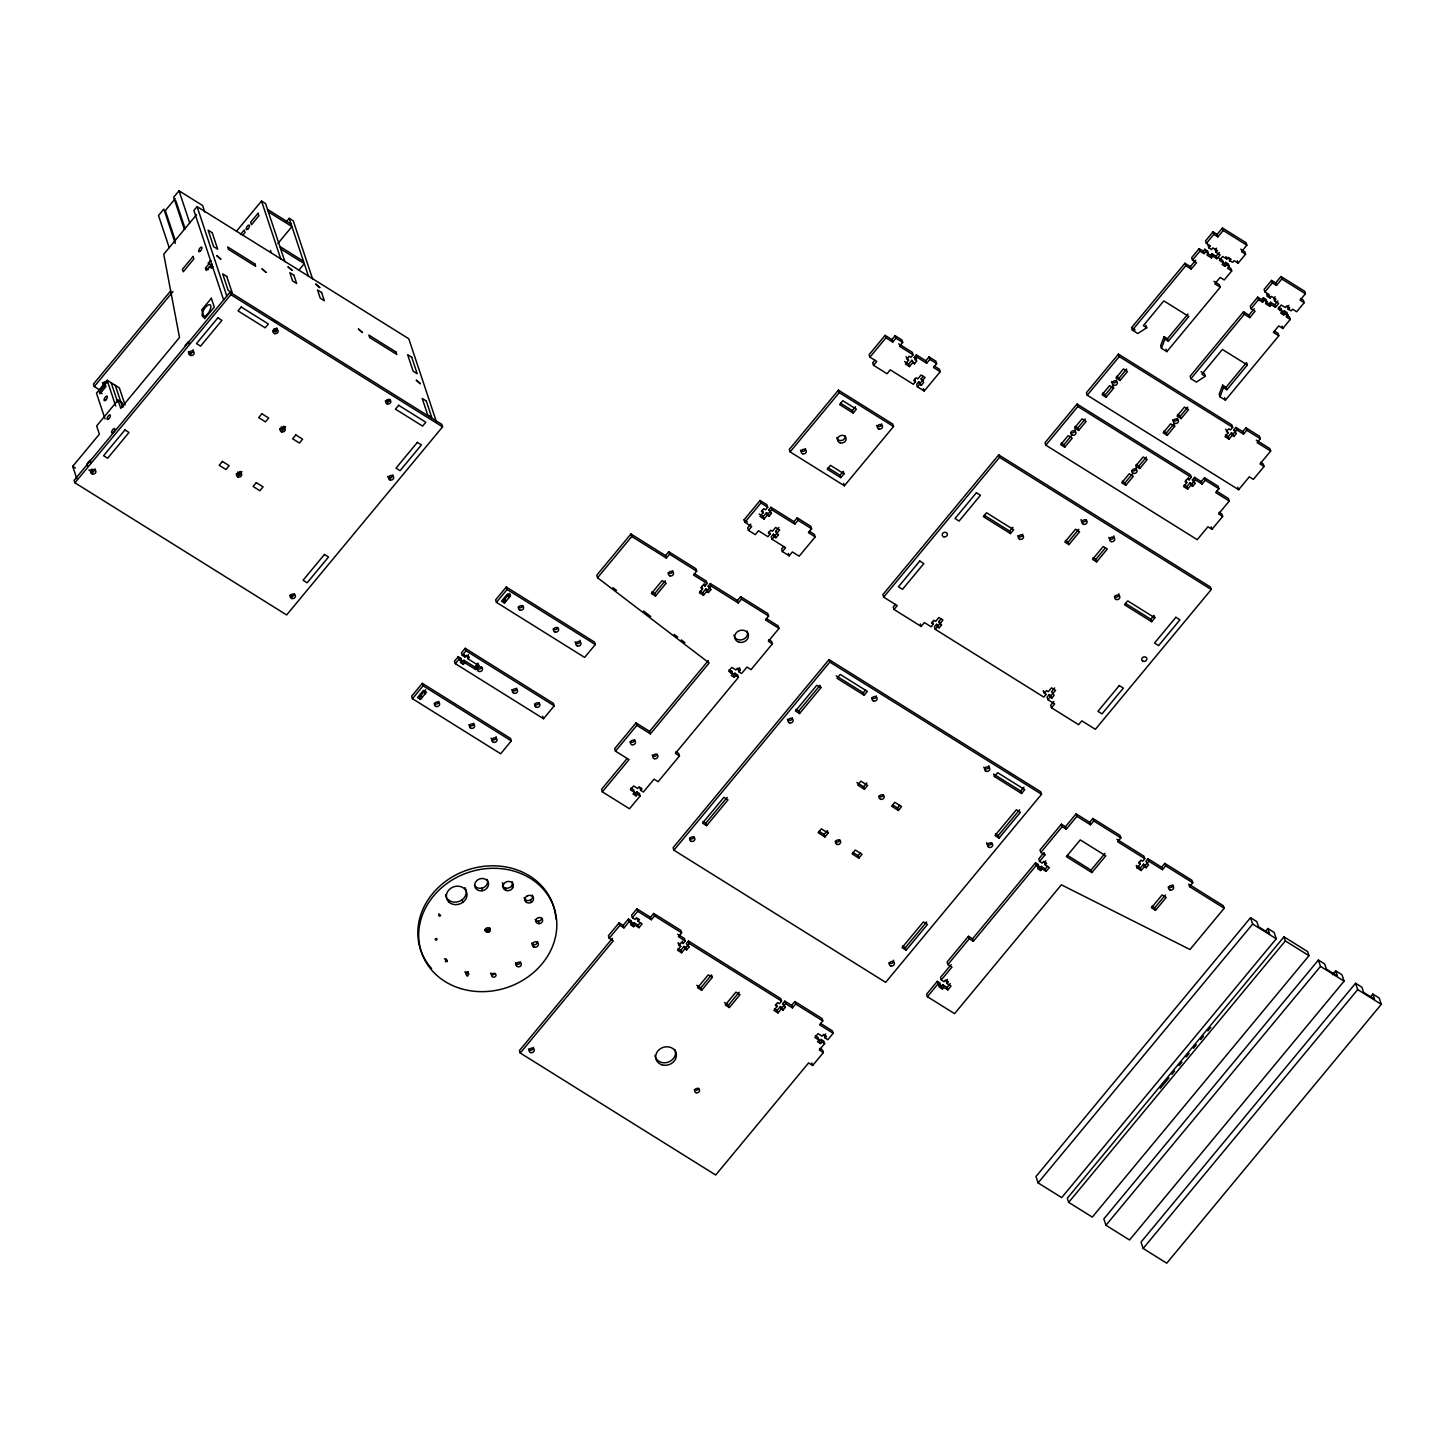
<?xml version="1.0" encoding="UTF-8"?>
<svg xmlns="http://www.w3.org/2000/svg" width="1454" height="1454" viewBox="0 0 1454 1454"><rect width="100%" height="100%" fill="white"/><g stroke="black" fill="none" stroke-linecap="round" stroke-linejoin="round"><path stroke-width="1.5" d="M490.307 929.506C489.98 935.576 481.165 929.688 487.435 927.707C490.998 929.451 490.271 927.561 489.289 928.215C488.253 931.669 482.673 927.179 485.654 931.505M468.988 974.18C461.918 966.401 468.915 983.813 468.17 971.69M1203.203 251.178L1204.803 249.234L1205.62 251.706L1204.021 253.65L1203.203 251.178L1199.132 248.634L1191.662 257.649L1192.48 260.121L1196.551 262.665L1191.208 269.099L1190.39 266.627L1184.955 263.247L1131.557 327.659L1132.375 330.149L1137.81 333.529L1146.715 327.75L1143.335 325.641L1163.836 300.887L1188.809 316.481L1168.307 341.217L1167.471 338.746L1164.091 336.637L1160.601 345.798L1161.437 348.269L1166.853 351.65L1220.251 287.238L1219.433 284.766L1213.999 281.367M1161.437 348.269L1164.908 339.109L1164.091 336.637M1226.049 387.273L1246.551 362.537L1247.368 365.009L1226.867 389.763L1226.049 387.273L1222.65 385.165L1219.179 394.325L1219.997 396.797L1225.431 400.195L1278.829 335.765L1277.993 333.293L1274.376 331.039M1219.997 396.797L1223.486 387.636L1222.65 385.165M204.778 211.975L202.633 205.541L179.024 190.801L173.68 197.235L184.385 229.423M165.229 210.703L175.243 198.635M436.436 421.842L408.792 338.764L197.072 206.595L193.873 210.466L223.625 299.942M196.508 214.738L163.739 254.268L179.496 337.528L120.755 408.392L118.01 400.141L96.655 425.913L99.399 434.164L72.7 466.37L76.808 478.729M170.718 290.855L93.456 384.074L94.274 386.546L100.017 390.145M94.274 386.546L172.971 291.6M125.062 405.048L119.355 387.891L107.142 380.257L96.473 393.143L105.033 418.879M99.363 391.962L105.342 384.747L105.942 386.564L99.962 393.78L99.363 391.962L102.071 393.652M208.322 263.119L212.738 266.736L208.322 263.119L210.666 260.284L211.03 261.356M212.211 268.354L209.503 266.664L206.286 270.517L205.468 268.045L208.667 264.192M236.439 231.295L261.52 201.052L265.591 203.596L284.929 261.72M240.473 234.53L244.217 230.005L245.035 232.495L242.545 235.493M286.42 221.699L289.201 218.336L293.272 220.863L312.61 279.004M185.149 345.507L188.348 341.635L189.165 344.107M230.041 292.199L74.118 480.311L74.936 482.801L286.656 614.951L442.579 426.84L441.762 424.368L230.041 292.199L230.859 294.689L442.579 426.84M74.936 482.801L230.859 294.689M277.841 243.6L291.945 226.57L268.336 211.83M90.402 470.732L91.784 469.06M91.002 472.55L92.384 470.878L92.929 472.514L88.858 469.969M189.256 354.013L190.638 352.341L191.183 353.976L188.475 352.286M298.942 270.117L304.286 263.683L280.677 248.943M276.787 327.913L274.661 330.476L275.206 332.13L277.332 329.549M241.909 471.678L238.71 475.531L238.165 473.895L240.31 471.314M285.511 426.531L282.294 430.402L281.749 428.748L283.893 426.186M389.981 399.868L387.854 402.449L387.309 400.795M422.296 683.344L411.627 696.23L412.445 698.702L500.667 753.772L511.335 740.886L510.518 738.414L422.296 683.344L423.132 685.815L511.335 740.886M412.445 698.702L423.132 685.815M506.283 586.998L495.596 599.884L496.432 602.356L584.635 657.426L595.322 644.54L594.504 642.068L506.283 586.998L507.101 589.47L595.322 644.54M496.432 602.356L507.101 589.47M425.658 689.741L419.679 696.957L420.497 699.429L426.476 692.213L423.496 690.341L417.516 697.557L420.497 699.429M463.372 664.387L460.391 662.533L461.772 660.843L460.954 658.371L458.246 656.681L454.502 661.188L455.32 663.66L543.542 718.73L554.228 705.844L553.392 703.372L465.189 648.302L461.445 652.81L462.263 655.3L464.989 656.99L466.37 655.318L469.351 657.172L467.97 658.844L478.82 665.623L475.622 669.494L464.771 662.715L463.935 660.243L462.554 661.915L463.372 664.387L464.771 662.715M504.483 603.083L510.463 595.867L509.627 593.396L503.647 600.611L504.483 603.083L501.485 601.211L507.464 593.995L510.463 595.867M455.32 663.66L459.064 659.153L458.246 656.681M462.263 655.3L466.007 650.774L465.189 648.302M460.954 658.371L459.573 660.043L462.554 661.915M468.533 654.7L467.152 656.372L467.97 658.844M475.622 669.494L474.804 667.022L478.002 663.151L478.82 665.623M665.532 555.61L668.749 551.738L669.567 554.21L666.368 558.082L665.532 555.61L630.927 534L596.722 575.275L597.558 577.747L709.152 662.988L650.411 733.852L636.834 725.382L636.016 722.911L614.66 748.683L615.478 751.155L629.055 759.624L602.356 791.83L629.491 808.787L640.178 795.901L639.36 793.43L636.634 791.721L635.253 793.411L636.07 795.883L637.47 794.211L636.634 791.721M597.558 577.747L631.763 536.49L630.927 534M655.481 596.067L651.41 593.523L662.079 580.637L666.15 583.181L655.481 596.067L654.663 593.596L665.332 580.709M838.413 390.145L789.304 449.413L790.122 451.885L844.41 485.781L893.538 426.513L892.701 424.041L838.413 390.145L839.249 392.616L893.538 426.513M891.902 339.6L895.119 335.729L895.937 338.2L892.738 342.072L891.902 339.6L885.122 335.365L869.092 354.685L869.928 357.157L876.707 361.392L873.509 365.263L887.085 373.733L890.284 369.861L913.348 384.274L915.493 381.693L914.675 379.221M790.122 451.885L839.249 392.616M869.928 357.157L885.94 337.837L885.122 335.365M668.749 551.738L695.884 568.696L696.702 571.168L693.503 575.021L707.08 583.508L704.936 586.071L703.173 584.981L700.828 587.816L702.591 588.906L699.392 592.778L703.463 595.322L706.662 591.451L705.844 588.979L702.645 592.85L703.463 595.322M874.817 360.21L872.691 362.791L873.509 365.263M769.275 531.655L770.093 534.127L767.966 536.708L758.461 530.783L755.262 534.636L748.465 530.401L751.682 526.548L744.884 522.313L744.066 519.823L760.078 500.503L766.876 504.738L767.694 507.21L765.549 509.791L763.786 508.682L761.442 511.517L763.205 512.626L760.006 516.497L764.077 519.023L767.276 515.17L766.458 512.699L763.259 516.552L764.077 519.023M744.884 522.313L760.915 502.975L760.078 500.503M750.846 524.058L747.647 527.929L748.465 530.401M895.119 335.729L901.898 339.963L902.716 342.435L899.517 346.306L913.094 354.776L910.949 357.357L909.186 356.248L906.842 359.083L908.605 360.192L905.406 364.045L909.477 366.59L912.676 362.737L911.858 360.265L908.641 364.118L909.477 366.59M767.276 515.17L769.039 516.261L771.402 513.426L768.803 509.863L770.947 507.282L794.011 521.677L794.829 524.149L798.046 520.296L797.21 517.824L794.011 521.677M853.189 413.063L839.63 404.594L842.829 400.722L856.406 409.192L853.189 413.063L852.371 410.591L855.57 406.72M706.662 591.451L708.425 592.56L710.788 589.724L708.189 586.144L710.334 583.563L737.469 600.52L738.287 602.992L741.504 599.121L740.668 596.649L737.469 600.52M769.039 516.261L768.221 513.789L771.765 509.754L770.947 507.282M708.425 592.56L707.607 590.088L709.952 587.252L708.189 586.144M709.007 588.616L711.151 586.035L710.334 583.563M912.676 362.737L914.439 363.827L916.783 360.992L914.202 357.43L916.329 354.849L925.834 360.774L926.652 363.246L929.869 359.374L929.033 356.902L925.834 360.774M915.02 359.901L917.165 357.32L916.329 354.849M778.89 527.493L775.691 531.364L778.29 534.945L775.927 537.78L773.346 534.2L771.202 536.78L772.038 539.252L785.596 547.722L782.397 551.593L789.195 555.828L792.394 551.957L799.173 556.191L815.203 536.871L814.367 534.4L809.278 531.219M772.038 539.252L774.164 536.671L773.346 534.2M775.109 535.29L779.726 529.965L775.654 527.438L772.438 531.292L770.675 530.201L768.33 533.036L770.093 534.127M840.83 477.675L839.994 475.204L843.211 471.332L844.029 473.804L840.83 477.675L827.253 469.206L830.452 465.335L844.029 473.804M923.217 376.35L921.091 378.931L923.672 382.493L921.327 385.328L918.746 381.766L916.602 384.329L917.419 386.819L924.217 391.053L940.229 371.715L939.411 369.243L934.322 366.063M783.706 546.54L781.58 549.103L782.397 551.593M917.419 386.819L919.564 384.238L918.746 381.766M920.509 382.856L925.107 377.531L921.036 374.987L917.837 378.858L916.075 377.749L913.73 380.584L915.493 381.693M929.033 356.902L935.831 361.137L936.649 363.627L933.45 367.48L940.229 371.715M615.478 751.155L636.834 725.382M447.16 961.476L446.269 959.567L445.324 961.603L447.16 961.476L446.323 959.004L444.306 958.895M797.21 517.824L810.787 526.293L811.605 528.765L808.406 532.637L815.203 536.871M626.819 758.843L601.538 789.358L602.356 791.83M650.411 733.852L649.593 731.38L708.334 660.516M467.988 972.072L466.043 972.926L464.826 971.908M740.668 596.649L767.821 613.588L768.639 616.06L765.44 619.931L779.017 628.401L768.33 641.287L772.401 643.831L751.046 669.603L746.974 667.059L741.631 673.493L738.923 671.803L738.087 669.331L739.486 667.659L740.304 670.13L738.923 671.803M730.526 673.002L731.907 671.33L729.199 669.64M630.945 788.177L633.653 789.867L634.471 792.339L633.09 794.011L636.07 795.883M731.907 671.33L732.725 673.802L731.344 675.474L734.325 677.346L735.706 675.674L734.888 673.202L733.507 674.874L734.325 677.346M675.946 751.754L678.673 753.445L679.491 755.916L658.135 781.689L654.064 779.144L643.377 792.03L640.669 790.34L642.05 788.668L639.069 786.796L637.688 788.468L633.617 785.942L630.4 789.795L634.471 792.339M734.888 673.202L737.614 674.892L738.432 677.364L675.419 753.372L679.491 755.916M829.016 659.607L673.093 847.718L673.911 850.208L885.65 982.359L1041.555 794.247L1040.737 791.776L829.016 659.607L829.834 662.079L1041.555 794.247M1053.859 701.41L1050.642 705.281L1051.478 707.753L1078.614 724.692L1081.812 720.839L1095.389 729.308L1211.273 589.506L1210.437 587.034L998.716 454.866L882.851 594.668L883.668 597.14L897.245 605.609L894.028 609.48L921.182 626.42L924.38 622.566L931.178 626.801L933.304 624.22L932.487 621.749M673.911 850.208L829.834 662.079M883.668 597.14L999.534 457.338L998.716 454.866M623.13 925.435L628.473 919.001L629.291 921.472L623.966 927.906L623.13 925.435L619.059 922.89L608.39 935.776L609.208 938.248L613.279 940.793L520.259 1053.023L715.695 1175.014L808.606 1062.91L812.677 1065.455L823.364 1052.569L822.546 1050.097L819.82 1048.407M609.208 938.248L619.895 925.362L619.059 922.89M706.626 825.654L702.555 823.109L723.91 797.337L727.981 799.882L706.626 825.654L705.808 823.182L727.164 797.41M799.536 713.55L798.719 711.079L820.074 685.307L820.892 687.778L799.536 713.55L795.465 711.006L816.821 685.252L820.892 687.778M612.461 938.321L519.442 1050.551L520.259 1053.023M650.483 917.292L653.682 913.421L654.518 915.893L651.301 919.764L650.483 917.292L636.907 908.823L631.581 915.257L632.399 917.728L635.107 919.419L636.507 917.747L639.487 919.619L638.088 921.291L642.159 923.835L638.96 927.688L634.889 925.162L634.071 922.69L632.781 924.235L633.617 926.707L634.889 925.162M632.399 917.728L637.743 911.294L636.907 908.823M628.473 919.001L631.2 920.691L629.8 922.363L632.781 924.235M895.355 604.428L893.21 607.009L894.028 609.48M631.2 920.691L632.017 923.163L630.618 924.835L633.617 926.707M638.96 927.688L638.142 925.217L640.269 922.654M1217.089 234.421L1222.432 227.987L1223.25 230.459L1217.907 236.893L1217.089 234.421L1213.018 231.877L1205.548 240.891L1206.366 243.381L1210.437 245.908L1208.837 247.852L1211.545 249.543L1212.927 247.871L1217.416 250.67L1216.017 252.342L1220.088 254.886L1216.889 258.739L1212.818 256.195L1212 253.723L1210.619 255.413L1211.436 257.885L1212.818 256.195M1132.375 330.149L1185.773 265.718L1184.955 263.247M1192.48 260.121L1199.95 251.106L1199.132 248.634M1206.366 243.381L1213.836 234.348L1213.018 231.877M1190.39 266.627L1195.733 260.193M1187.645 489.126L1186.827 486.654L1190.026 482.783L1190.862 485.254L1187.645 489.126L1183.574 486.581L1186.791 482.71L1185.028 481.619L1187.373 478.784L1189.136 479.875L1191.28 477.294L1190.444 474.822L1077.051 404.048L1045.008 442.707L1045.844 445.178L1197.242 539.67L1207.91 526.784L1211.982 529.329L1222.669 516.443L1221.851 513.971L1219.124 512.281M1229.048 439.163L1228.23 436.691L1231.429 432.838L1232.265 435.309L1229.048 439.163L1224.977 436.636L1228.194 432.765L1226.431 431.656L1228.775 428.821L1230.538 429.93L1232.683 427.349L1231.847 424.877L1118.453 354.104L1086.411 392.744L1087.247 395.215L1238.644 489.725L1249.313 476.839L1253.384 479.384L1264.071 466.498L1263.253 464.026L1260.527 462.336M1045.844 445.178L1077.868 406.52L1077.051 404.048M1087.247 395.215L1119.271 356.575L1118.453 354.104M1206.129 252.614L1207.511 250.942L1204.803 249.234M1207.511 250.942L1208.347 253.414L1206.947 255.086L1211.436 257.885M1216.598 248.198L1215.199 249.87L1216.017 252.342M1216.889 258.739L1216.071 256.267L1219.27 252.414M1064.746 447.196L1060.675 444.67L1068.163 435.637L1072.234 438.181L1064.746 447.196L1063.928 444.724L1071.398 435.709M1078.632 430.457L1074.561 427.912L1082.03 418.897L1086.102 421.442L1078.632 430.457L1077.814 427.985L1085.284 418.952M1106.149 397.251L1105.331 394.779L1112.801 385.764L1113.637 388.236L1106.149 397.251L1102.077 394.706L1109.566 385.692L1113.637 388.236M1120.034 380.494L1115.963 377.967L1123.433 368.934L1127.504 371.479L1120.034 380.494L1119.216 378.022L1126.686 369.007M864.149 695.23L836.995 678.291L840.212 674.42L867.347 691.377L864.149 695.23L863.331 692.758L865.457 690.177M1218.652 257.885L1222.723 260.43L1223.541 262.901L1222.16 264.573L1225.14 266.427L1226.522 264.755L1225.704 262.283L1224.323 263.956L1225.14 266.427M1223.541 262.901L1219.47 260.357L1222.669 256.486L1226.74 259.03L1228.139 257.358L1231.12 259.212L1229.739 260.902L1232.756 262.229L1234.046 260.648L1238.117 263.192L1245.587 254.177L1244.769 251.706L1240.698 249.161M1167.471 338.746L1187.991 314.009M1010.494 533.582L983.34 516.643L986.557 512.771L1013.692 529.71L1010.494 533.582L1009.658 531.11L1012.875 527.239M1225.704 262.283L1228.412 263.974L1229.248 266.445L1227.649 268.39L1231.72 270.935L1224.232 279.95L1220.16 277.405L1214.817 283.857L1220.251 287.238M1222.432 227.987L1246.042 242.727L1246.86 245.199L1241.516 251.633L1245.587 254.177M941.047 618.877L938.902 621.458L941.501 625.02L939.139 627.855L936.558 624.293L934.413 626.856L935.249 629.328L1043.827 697.102L1045.953 694.539L1043.372 690.959L1045.953 694.539M653.682 913.421L680.836 930.36L681.653 932.832L678.455 936.703L685.234 940.938L683.107 943.519L681.344 942.41L678.982 945.245L680.745 946.354L677.546 950.225L681.617 952.752L684.816 948.899L683.998 946.427L680.799 950.28L681.617 952.752M938.321 625.384L940.665 622.548M935.249 629.328L937.376 626.765L936.558 624.293M941.501 625.02L939.72 623.93L942.937 620.058L938.866 617.514L935.649 621.385L933.886 620.276L931.541 623.112L933.304 624.22M777.981 1012.911L777.163 1010.439L780.362 1006.568L781.18 1009.04L777.981 1012.911L773.91 1010.366L777.108 1006.495L775.346 1005.405L777.708 1002.569L779.471 1003.66L781.598 1001.097L780.78 998.625L688.487 941.011L686.343 943.591L688.942 947.154L686.597 949.989L684.816 948.899M686.597 949.989L685.761 947.517L689.305 943.482L688.487 941.011M1261.781 299.706L1263.381 297.779L1264.198 300.251L1262.599 302.178L1261.781 299.706L1257.692 297.161L1250.222 306.176L1251.04 308.648L1255.111 311.192L1249.786 317.644L1248.95 315.173L1243.534 311.774L1190.135 376.204L1190.953 378.676L1196.388 382.057L1205.293 376.277L1204.475 373.805L1201.077 371.697M1275.649 282.948L1280.992 276.514L1281.81 278.986L1276.485 285.42L1275.649 282.948L1271.578 280.422L1264.108 289.437L1264.925 291.909L1268.997 294.453L1267.397 296.38L1270.124 298.07L1271.505 296.398L1275.976 299.197L1274.595 300.869L1278.666 303.413L1275.467 307.285L1271.396 304.74L1270.56 302.268L1269.178 303.941L1269.996 306.412L1271.396 304.74M1190.953 378.676L1244.351 314.246L1243.534 311.774M1251.04 308.648L1258.528 299.633L1257.692 297.161M1264.925 291.909L1272.414 282.894L1271.578 280.422M1248.95 315.173L1254.293 308.721M824.945 836.941L824.127 834.469L827.326 830.597L828.144 833.087L824.945 836.941L818.166 832.706L821.365 828.835L828.144 833.087M864.458 789.268L857.678 785.033L860.877 781.161L867.656 785.414L864.458 789.268L863.64 786.796L866.838 782.924M1263.381 297.779L1266.089 299.469L1266.907 301.941L1265.525 303.613L1269.996 306.412M1068.926 544.65L1064.855 542.106L1075.524 529.22L1079.595 531.764L1068.926 544.65L1068.09 542.16L1078.777 529.292M701.646 990.283L700.81 987.811L711.497 974.925L712.315 977.397L701.646 990.283L697.575 987.739L708.243 974.852L712.315 977.397M1275.158 296.725L1273.777 298.397L1274.595 300.869M1125.832 485.327L1121.761 482.783L1129.231 473.768L1133.302 476.312L1125.832 485.327L1124.996 482.855L1132.484 473.84M1139.7 468.57L1135.629 466.025L1143.117 457.01L1147.188 459.555L1139.7 468.57L1138.882 466.098L1146.352 457.083M1167.235 435.382L1166.399 432.91L1173.887 423.877L1174.705 426.349L1167.235 435.382L1163.164 432.838L1170.634 423.823L1174.705 426.349M1181.102 418.625L1177.031 416.08L1184.519 407.065L1188.59 409.61L1181.102 418.625L1180.284 416.153L1187.754 407.138M1275.467 307.285L1274.631 304.813L1277.848 300.942M1279.902 310.629L1281.283 308.957L1278.575 307.267M1281.283 308.957L1282.119 311.429L1280.72 313.101L1283.718 314.973L1285.1 313.301L1284.282 310.811L1282.882 312.501L1283.718 314.973M1288.862 305.285L1287.481 306.958L1288.299 309.429L1291.316 310.756L1292.624 309.193L1296.695 311.738L1304.165 302.705L1303.347 300.233L1300.621 298.543M1288.299 309.429L1289.698 307.757L1286.699 305.885L1285.318 307.557L1281.247 305.031L1278.048 308.884L1282.119 311.429M1284.282 310.811L1286.99 312.519L1287.808 314.991L1286.208 316.917L1290.28 319.462L1282.81 328.477L1278.738 325.932L1273.395 332.384L1278.829 335.765M1280.992 276.514L1304.62 291.254L1305.438 293.726L1300.094 300.178L1304.165 302.705M1096.607 561.916L1092.536 559.39L1103.222 546.504L1107.294 549.049L1096.607 561.916L1095.789 559.445L1105.131 548.176M729.326 1007.567L725.255 1005.023L735.942 992.137L740.013 994.681L729.326 1007.567L728.509 1005.096L739.177 992.21M858.878 858.114L852.08 853.88L855.297 850.027L862.077 854.261L858.878 858.114L858.06 855.643L860.186 853.08M898.39 810.46L891.611 806.207L894.81 802.354L901.589 806.588L898.39 810.46L897.572 807.97L899.699 805.407M1190.862 485.254L1192.625 486.363L1194.97 483.528L1192.389 479.947L1194.516 477.366L1201.313 481.601L1202.131 484.073L1205.33 480.22L1204.512 477.748L1201.313 481.601M1232.265 435.309L1234.028 436.4L1236.373 433.565L1233.792 430.002L1235.918 427.421L1242.716 431.656L1243.534 434.128L1246.732 430.257L1245.914 427.785L1242.716 431.656M1192.625 486.363L1191.807 483.873L1194.152 481.056L1192.389 479.947M1234.028 436.4L1233.21 433.928L1235.555 431.093L1233.792 430.002M1193.207 482.419L1195.352 479.838L1194.516 477.366M1234.61 432.474L1236.754 429.893L1235.918 427.421M781.18 1009.04L782.943 1010.148L785.305 1007.313L782.706 1003.733L784.851 1001.152L791.63 1005.386L792.448 1007.876L795.665 1004.005L794.829 1001.533L791.63 1005.386M782.943 1010.148L782.125 1007.677L785.669 1003.624L784.851 1001.152M1044.19 693.431L1046.535 690.595L1048.298 691.704L1051.515 687.833L1055.586 690.377L1050.969 695.703L1051.787 698.174L1054.132 695.339L1051.551 691.759L1054.75 687.906M1204.512 477.748L1218.089 486.218L1218.906 488.689L1215.708 492.542L1229.266 501.03L1218.597 513.898L1222.669 516.443M1245.914 427.785L1259.491 436.255L1260.309 438.726L1257.11 442.598L1270.669 451.067L1260 463.953L1264.071 466.498M1050.969 695.703L1049.206 694.594L1047.062 697.175L1047.898 699.647L1054.677 703.881L1051.478 707.753M1047.898 699.647L1050.024 697.066L1049.206 694.594M994.445 776.563L997.644 772.692L1024.779 789.649L1021.58 793.502L994.445 776.563L993.609 774.091L1020.763 791.031L1021.58 793.502M1151.641 621.694L1150.823 619.222L1154.022 615.351L1154.839 617.823L1151.641 621.694L1124.487 604.755L1127.704 600.884L1154.839 617.823M794.829 1001.533L821.983 1018.472L822.8 1020.944L819.602 1024.816L833.178 1033.285L827.835 1039.719L825.127 1038.029L824.291 1035.557L825.69 1033.885M1020.763 791.031L1023.961 787.159M815.385 1035.866L818.111 1037.556L818.929 1040.028L817.548 1041.7L820.529 1043.572L821.91 1041.9L821.092 1039.428L819.711 1041.1L820.529 1043.572M825.127 1038.029L826.508 1036.357L823.527 1034.485L822.128 1036.175L818.057 1033.63L814.858 1037.484L818.929 1040.028M821.092 1039.428L823.8 1041.119L824.636 1043.59L819.293 1050.024L823.364 1052.569M906.133 950.189L902.062 947.644L923.417 921.872L927.488 924.417L906.133 950.189L905.315 947.717L926.671 921.945M999.043 838.086L994.972 835.541L1016.328 809.787L1020.399 812.313L999.043 838.086L998.226 835.614L1019.581 809.842M972.526 938.83L1035.521 862.804L1036.357 865.294L973.344 941.301L972.526 938.83L968.437 936.285L947.081 962.057L947.917 964.529L951.988 967.074L941.301 979.96L944.009 981.65L945.409 979.978L948.39 981.832L947.008 983.522L951.08 986.048L947.863 989.92L943.791 987.375L942.974 984.903L941.592 986.575L942.41 989.047L943.791 987.375M1065.437 826.744L1076.105 813.858L1076.923 816.33L1066.255 829.216L1065.437 826.744L1061.365 824.2L1039.992 849.954L1040.828 852.444L1044.899 854.97L1039.555 861.422L1042.264 863.113L1043.663 861.44L1046.644 863.312L1045.244 864.985L1049.334 867.529L1046.117 871.382L1042.045 868.838L1041.228 866.366L1039.846 868.038L1040.664 870.51L1042.045 868.838M947.917 964.529L969.273 938.757L968.437 936.285M1040.828 852.444L1062.183 826.672L1061.365 824.2M942.41 989.047L939.429 987.193L940.811 985.521L939.993 983.049L937.267 981.341L926.598 994.227L927.416 996.699L954.569 1013.656L1061.365 884.814L1189.99 949.517L1224.195 908.241L1223.359 905.769L1188.754 884.159L1189.572 886.649L1224.195 908.241M951.152 964.602L940.484 977.488L941.301 979.96M927.416 996.699L938.103 983.831L937.267 981.341M1035.521 862.804L1038.247 864.512L1036.847 866.184L1039.846 868.038M1038.247 864.512L1039.065 866.984L1037.683 868.656L1040.664 870.51M947.572 979.36L946.172 981.05L947.008 983.522M1045.826 860.823L1044.426 862.513L1045.244 864.985M947.863 989.92L947.045 987.448L950.244 983.576M1046.117 871.382L1045.299 868.91L1047.425 866.33M1092.881 818.457L1093.699 820.928L1090.5 824.8L1089.682 822.328L1092.881 818.457L1120.034 835.396L1120.852 837.867L1117.653 841.739L1144.789 858.678L1142.662 861.259L1140.899 860.168L1138.537 862.985L1140.299 864.094L1137.101 867.965L1141.172 870.51L1144.371 866.639L1143.553 864.167L1140.354 868.02L1141.172 870.51M1091.881 872.582L1066.364 856.642L1080.249 839.903L1105.767 855.824L1091.881 872.582L1091.063 870.11L1104.949 853.353M1161.619 867.22L1164.818 863.367L1165.635 865.839L1162.437 869.692L1161.619 867.22L1148.042 858.751L1145.897 861.331L1148.496 864.912L1146.134 867.747L1144.371 866.639M1146.134 867.747L1145.316 865.257L1148.86 861.222L1148.042 858.751M1155.512 910.349L1151.441 907.805L1162.128 894.919L1166.199 897.463L1155.512 910.349L1154.694 907.878L1165.381 894.992M1189.572 886.649L1192.789 882.778L1191.953 880.306L1164.818 863.367M1267.833 928.488L1269.542 933.65L1258.546 926.78L1256.838 921.636L1250.531 917.692L1035.975 1176.54L1038.083 1182.884L1061.693 1197.623L1276.248 938.775L1274.14 932.432L1267.833 928.488L1265.689 931.069M1038.083 1182.884L1252.639 924.035L1250.531 917.692M1283.991 936.83L1067.309 1198.241L1068.672 1202.367L1092.299 1217.107L1308.982 955.678L1307.6 951.57L1283.991 936.83L1285.354 940.938L1308.982 955.678M1160.292 1088.301L1168.943 1077.868M1171.833 1074.379L1174.705 1070.907M1179.03 1065.691L1181.92 1062.22M1186.246 1057.003L1189.118 1053.514M1193.443 1048.298L1196.333 1044.826M1200.659 1039.61L1203.53 1036.12M1207.856 1030.904L1210.746 1027.433M1068.672 1202.367L1285.354 940.938M1335.681 970.854L1337.407 976.016L1326.411 969.146L1324.703 963.984L1318.378 960.058L1103.84 1218.906L1105.949 1225.249L1129.558 1239.989L1344.114 981.141L1342.006 974.798L1335.681 970.854L1332.482 974.725M1105.949 1225.249L1320.505 966.401L1318.378 960.058M1372.885 994.063L1374.593 999.225L1363.598 992.355L1361.889 987.211L1355.564 983.267L1141.026 1242.116L1143.135 1248.459L1166.744 1263.199L1381.3 1004.351L1379.192 998.007L1372.885 994.063L1370.74 996.644M1143.135 1248.459L1357.691 989.611L1355.564 983.267M439.89 916.184C442.579 912.876 437.163 918.328 439.053 913.712M1223.25 230.459L1246.86 245.199M1213.836 234.348L1217.907 236.893M1281.81 278.986L1305.438 293.726M1272.414 282.894L1276.485 285.42M1212 253.723L1216.071 256.267M1205.62 251.706L1208.347 253.414M1226.522 264.755L1229.248 266.445M1207.62 253.541L1210.619 255.413M1228.176 266.754L1230.884 268.463L1231.72 270.935M1199.95 251.106L1204.021 253.65M1270.56 302.268L1274.631 304.813M1264.198 300.251L1266.907 301.941M1285.1 313.301L1287.808 314.991M1266.198 302.068L1269.178 303.941M1285.391 314.446L1289.462 316.99L1290.28 319.462M1258.528 299.633L1262.599 302.178M1185.773 265.718L1191.208 269.099M1244.351 314.246L1249.786 317.644M1247.368 365.009L1222.396 349.433L1201.895 374.169L1205.293 376.277M1164.908 339.109L1168.307 341.217M1131.557 327.659L1135.174 329.931M1223.486 387.636L1226.867 389.763M1246.732 430.257L1260.309 438.726M1256.274 440.126L1269.851 448.595L1270.669 451.067M1119.271 356.575L1232.683 427.349M1236.754 429.893L1243.534 434.128M1225.595 429.184L1228.194 432.765M1231.429 432.838L1233.21 433.928M1225.522 435L1228.23 436.691M1116.49 376.332L1119.216 378.022M1177.576 414.463L1180.284 416.153M1102.623 393.089L1105.331 394.779M1163.691 431.202L1166.399 432.91M1205.33 480.22L1218.906 488.689M1216.58 491.143L1228.448 498.54L1229.266 501.03M1077.868 406.52L1191.28 477.294M1195.352 479.838L1202.131 484.073M1190.026 482.783L1191.807 483.873M1184.119 484.945L1186.827 486.654M1075.088 426.276L1077.814 427.985M1136.174 464.408L1138.882 466.098M895.937 338.2L902.716 342.435M929.869 359.374L936.649 363.627M1061.22 443.034L1063.928 444.724M1122.288 481.165L1124.996 482.855M898.699 343.835L912.258 352.304L913.094 354.776M885.94 337.837L892.738 342.072M917.165 357.32L926.652 363.246M914.202 357.43L915.965 358.52M906.006 356.612L908.605 360.192M911.858 360.265L914.439 363.827M904.57 361.573L908.641 364.118M921.091 378.931L922.854 380.021M919.564 384.238L921.327 385.328M999.534 457.338L1211.273 589.506M1065.382 540.47L1068.09 542.16M1093.063 557.754L1095.789 559.445M840.503 403.176L852.371 410.591M984.34 515.298L1009.658 531.11M1125.487 603.41L1150.823 619.222M828.126 467.788L839.994 475.204M798.046 520.296L811.605 528.765M760.915 502.975L767.694 507.21M771.765 509.754L794.829 524.149M768.803 509.863L771.402 513.426M766.458 512.699L768.221 513.789M759.188 514.025L763.259 516.552M937.376 626.765L939.139 627.855M1050.024 697.066L1051.787 698.174M267.518 209.358L291.127 224.098M778.29 534.945L775.691 531.364M774.164 536.671L775.927 537.78M744.066 519.823L747.465 521.95M279.859 246.471L303.468 261.211M669.567 554.21L696.702 571.168M741.504 599.121L768.639 616.06M1093.699 820.928L1120.852 837.867M1165.635 865.839L1192.789 882.778M205.468 268.045L208.195 269.753M694.376 573.621L706.262 581.018L707.08 583.508M766.313 618.513L778.181 625.929L779.017 628.401M631.763 536.49L666.368 558.082M711.151 586.035L738.287 602.992M1076.105 813.858L1089.682 822.328M1116.817 839.267L1143.971 856.206L1144.789 858.678M1252.639 924.035L1276.248 938.775M1320.505 966.401L1344.114 981.141M1357.691 989.611L1381.3 1004.351M1076.923 816.33L1090.5 824.8M1148.86 861.222L1162.437 869.692M705.844 588.979L707.607 590.088M272.352 319.789L276.424 322.334M1143.553 864.167L1145.316 865.257M836.177 675.819L863.331 692.758M699.919 591.142L702.645 592.85M1140.354 868.02L1136.283 865.493L1137.101 867.965M274.043 328.659L276.424 331.585M768.857 639.651L771.583 641.359L772.401 643.831M1062.183 826.672L1066.255 829.216M651.937 591.887L654.663 593.596M1151.986 906.169L1154.694 907.878M1067.363 855.316L1091.063 870.11M740.304 670.13L737.323 668.258L735.924 669.931L731.853 667.404L728.654 671.257L732.725 673.802M795.992 709.388L798.719 711.079M995.499 833.924L998.226 835.614M735.706 675.674L738.432 677.364M1041.228 866.366L1045.299 868.91M1036.357 865.294L1039.065 866.984M387.982 476.821L390.69 478.511M856.842 782.561L863.64 786.796M892.483 804.807L897.572 807.97M281.149 426.949L282.912 428.039M281.749 428.748L283.512 429.857M819.038 831.288L824.127 834.469M852.971 852.48L858.06 855.643M237.565 472.077L239.328 473.168M238.165 473.895L239.928 474.985M636.016 722.911L649.593 731.38M118.01 400.141L122.081 402.685L123.463 406.811M969.273 938.757L973.344 941.301M466.007 650.774L554.228 705.844M463.935 660.243L474.804 667.022M459.064 659.153L461.772 660.843M703.082 821.474L705.808 823.182M902.589 946.009L905.315 947.717M637.47 794.211L640.178 795.901M942.974 984.903L947.045 987.448M938.103 983.831L940.811 985.521M941.592 986.575L938.593 984.721L939.429 987.193M289.728 595.358L292.454 597.049L291.89 595.413M72.7 466.37L75.408 468.061M654.518 915.893L681.653 932.832M795.665 1004.005L822.8 1020.944M677.637 934.231L684.416 938.466L685.234 940.938M820.474 1023.398L832.342 1030.813L833.178 1033.285M637.743 911.294L651.301 919.764M689.305 943.482L781.598 1001.097M785.669 1003.624L792.448 1007.876M782.706 1003.733L785.305 1007.313M683.998 946.427L685.761 947.517M780.362 1006.568L782.125 1007.677M678.091 948.59L680.799 950.28M774.437 1008.749L777.163 1010.439M634.071 922.69L638.142 925.217M629.291 921.472L632.017 923.163M821.91 1041.9L824.636 1043.59M619.895 925.362L623.966 927.906M696.739 985.267L700.81 987.811M724.437 1002.551L728.509 1005.096M612.934 587.652L616.532 590.397M643.522 611.025L650.72 616.514M674.129 634.398L677.728 637.143M681.326 639.887L684.925 642.65M1281.992 326.005L1282.81 328.477M1269.287 295.598L1270.124 298.07M1266.579 293.908L1267.397 296.38M1237.299 260.72L1238.117 263.192M1228.903 258.412L1229.739 260.902M1225.922 256.558L1226.74 259.03M1208.001 245.381L1208.837 247.852M1224.595 397.724L1225.431 400.195M1237.808 487.254L1238.644 489.725M1166.035 349.178L1166.853 351.65M1145.897 325.278L1146.715 327.75M1211.164 526.857L1211.982 529.329M1194.152 481.056L1194.97 483.528M1188.318 477.403L1189.136 479.875M1185.955 480.238L1186.791 482.71M1139.482 861.622L1140.299 864.094M923.381 388.582L924.217 391.053M1044.899 854.97L1044.063 852.498L1038.738 858.951L1039.555 861.422M938.902 621.458L939.72 623.93M920.364 623.948L921.182 626.42M843.593 483.31L844.41 485.781M788.359 553.356L789.195 555.828M762.387 510.154L763.205 512.626M709.952 587.252L710.788 589.724M704.118 583.599L704.936 586.071M701.773 586.435L702.591 588.906M811.859 1062.983L812.677 1065.455M776.291 1004.023L777.108 1006.495M639.851 787.868L640.669 790.34M688.124 944.682L688.942 947.154M682.271 941.047L683.107 943.519M680.745 946.354L678.164 942.774L678.982 945.245M637.27 918.819L638.088 921.291M508.246 595.068L509.064 597.539M505.047 598.921L505.865 601.411M542.724 716.259L543.542 718.73M464.153 654.518L464.989 656.99M538.307 921.182L539.143 923.653M530.492 899.899L531.31 902.371M524.949 899.299L525.766 901.771M533 944.446L533.818 946.917M511.735 885.577L512.571 888.049M289.201 218.336L308.539 276.46M505.283 887.958L506.119 890.43M502.375 882.723L503.193 885.195M515.697 963.348L516.515 965.819M261.52 201.052L280.858 259.175M424.259 691.413L425.095 693.885M487.617 881.742L488.453 884.214M421.06 695.285L421.878 697.756M270.444 250.361L271.262 252.851M474.367 884.959A6.997 6.07 -18.4 0 0 481.601 888.23L482.419 890.702A6.997 6.07 -18.4 0 0 488.435 885.013L488.453 883.414A6.997 6.07 -18.4 0 0 480.783 878.616A6.997 6.07 -18.4 0 0 474.731 885.904L475.185 887.431A6.997 6.07 -18.4 0 0 482.419 890.702M489.289 928.215L490.125 930.687M488.471 929.215L489.289 931.687M487.217 929.76L488.035 932.232M485.89 929.688L486.708 932.159M465.662 890.266L464.826 887.794L465.498 888.794A10.487 9.106 -18.4 0 1 462.081 899.844L462.899 902.316A10.487 9.106 -18.4 0 1 450.286 903.152L448.395 901.571A10.487 9.106 -18.4 0 1 450.486 888.503A10.487 9.106 -18.4 0 1 464.989 889.266L466.316 891.266A10.487 9.106 -18.4 0 1 462.899 902.316M490.907 972.944L491.725 975.416M448.523 899.881L449.341 902.352M197.072 206.595L226.824 296.071M211.848 263.828L209.849 267.736L209.503 266.664M179.024 190.801L189.729 222.971M175.861 200.906L185.185 228.896M165.32 210.594L175.352 240.746M175.28 243.418L163.866 209.085L158.522 215.537L169.227 247.707M115.284 385.346L122.427 406.793M111.213 382.802L117.629 402.104M107.142 380.257L115.702 405.993M90.911 462.645L90.093 460.173L86.895 464.044L87.713 466.516M1116.545 380.148A2.617 2.272 -18.4 0 1 1111.565 381.657M1177.613 418.279A2.617 2.272 -18.4 0 1 1172.651 419.788M1074.979 429.53A2.617 2.272 -18.4 0 1 1070.962 432.51M1136.047 467.661A2.617 2.272 -18.4 0 1 1132.048 470.623M481.674 666.913A2.617 2.272 -18.4 0 1 477.039 668.313M476.548 666.641A2.617 2.272 -18.4 0 1 477.566 665.06M516.697 688.16A2.617 2.272 -18.4 0 1 511.717 689.669M539.089 702.755A2.617 2.272 -18.4 0 1 534.454 704.154M438.799 701.355A2.617 2.272 -18.4 0 1 434.164 703.354M473.822 723.201A2.617 2.272 -18.4 0 1 468.842 724.71M496.05 736.615A2.617 2.272 -18.4 0 1 494.287 739.832A2.617 2.272 -18.4 0 1 491.07 738.123M522.786 605.609A2.617 2.272 -18.4 0 1 518.133 607.009M557.791 627.456A2.617 2.272 -18.4 0 1 553.156 628.855M580.037 640.269A2.617 2.272 -18.4 0 1 578.256 643.486A2.617 2.272 -18.4 0 1 575.057 641.777M845.283 435.946A4.38 3.799 -18.4 0 1 841.521 440.507A4.38 3.799 -18.4 0 1 836.722 437.509M805.498 448.65A2.617 2.272 -18.4 0 1 800.518 450.158M881.651 423.859A2.617 2.272 -18.4 0 1 876.671 425.368M481.601 888.23A6.997 6.07 -18.4 0 0 487.617 882.542L487.635 880.942A6.997 6.07 -18.4 0 0 487.199 879.416M512.208 881.669A5.253 4.544 -18.4 0 1 511.99 885.213L511.263 886.286A5.253 4.544 -18.4 0 1 506.374 888.176L505.083 887.903A5.253 4.544 -18.4 0 1 502.43 885.486M532.4 895.01A4.38 3.799 -18.4 0 1 530.983 899.608L530.001 900.19A4.38 3.799 -18.4 0 1 524.112 897.518M431.602 968.509A69.937 60.704 -18.4 0 1 463.353 871.509A69.937 60.704 -18.4 0 1 555.901 918.983M537.544 941.647A3.053 2.654 -18.4 0 1 537.489 942.337L537.235 943.028A3.053 2.654 -18.4 0 1 533.182 944.555L532.527 944.209A3.053 2.654 -18.4 0 1 531.673 943.119M520.532 961.876A2.617 2.272 -18.4 0 1 515.443 962.802M495.032 973.398A2.181 1.89 -18.4 0 1 491.052 973.671M541.779 918.31A3.49 3.035 -18.4 0 1 538.762 921.145L537.871 921.218A3.49 3.035 -18.4 0 1 535.145 919.51M462.081 899.844A10.487 9.106 -18.4 0 1 449.468 900.68L447.578 899.099A10.487 9.106 -18.4 0 1 445.578 894.81M1022.653 534.218A2.617 2.272 -18.4 0 1 1017.691 535.726M1118.853 593.795A2.617 2.272 -18.4 0 1 1114.382 596.376M1113.782 535.89A2.617 2.272 -18.4 0 1 1112.001 539.107A2.617 2.272 -18.4 0 1 1108.802 537.38M1086.247 519.769A2.617 2.272 -18.4 0 1 1083.321 521.95A2.617 2.272 -18.4 0 1 1081.122 519.496M674.838 1049.406A10.487 9.106 -18.4 0 1 667.768 1062.292A10.487 9.106 -18.4 0 1 654.918 1055.44M698.72 1088.246A2.526 2.199 -18.4 0 1 694.249 1089.609M533.454 1047.443A2.617 2.272 -18.4 0 1 528.474 1048.952M1172.851 884.868A2.617 2.272 -18.4 0 1 1168.198 886.885M893.556 961.385A2.617 2.272 -18.4 0 1 888.921 962.802M893.392 960.222A2.617 2.272 -18.4 0 1 893.556 960.785M991.81 842.847A2.617 2.272 -18.4 0 1 988.884 845.028A2.617 2.272 -18.4 0 1 986.684 842.593M988.793 765.604A2.617 2.272 -18.4 0 1 987.03 768.839A2.617 2.272 -18.4 0 1 983.831 767.112M876.326 695.866A2.617 2.272 -18.4 0 1 871.673 697.865M792.303 717.713A2.617 2.272 -18.4 0 1 787.323 719.221M694.049 836.85A2.617 2.272 -18.4 0 1 689.414 838.267M839.83 839.867A2.617 2.272 -18.4 0 1 835.178 841.284M883.414 794.738A2.617 2.272 -18.4 0 1 878.779 796.138M634.689 739.559A2.617 2.272 -18.4 0 1 630.055 741.576M657.081 754.153A2.617 2.272 -18.4 0 1 652.119 755.044M672.711 570.713A2.617 2.272 -18.4 0 1 668.058 572.731M747.156 631.072A6.997 6.07 -18.4 0 1 742.449 639.651A6.997 6.07 -18.4 0 1 733.888 635.089M104.125 385.855A2.617 2.272 -18.4 0 1 106.742 381.73M106.924 382.729A2.617 2.272 -18.4 0 1 106.451 383.184M105.197 383.711A2.617 2.272 -18.4 0 1 102.489 382.493M294.58 593.977A2.617 2.272 -18.4 0 1 289.946 595.395M392.834 474.84A2.617 2.272 -18.4 0 1 387.854 476.349M389.981 399.377A2.617 2.272 -18.4 0 1 385.346 400.777M277.332 329.058A2.617 2.272 -18.4 0 1 272.698 330.458M193.164 349.742A2.617 2.272 -18.4 0 1 191.71 352.849A2.617 2.272 -18.4 0 1 188.348 351.813M95.073 468.842A2.617 2.272 -18.4 0 1 90.093 470.351M240.855 471.859A2.617 2.272 -18.4 0 1 236.202 473.877M284.439 426.731A2.617 2.272 -18.4 0 1 279.786 428.73M491.743 975.161L491.725 975.67A2.181 1.89 -18.4 0 0 494.124 977.161A2.181 1.89 -18.4 0 0 496.014 974.889L495.869 974.398A2.181 1.89 -18.4 0 0 491.743 975.161M435.291 939.157C436.636 942.61 438.272 936.449 435.291 939.157M503.466 884.414L503.048 885.595A5.253 4.544 -18.4 0 0 505.901 890.375L507.192 890.666A5.253 4.544 -18.4 0 0 512.081 888.757L512.826 887.685A5.253 4.544 -18.4 0 0 510.372 881.724A5.253 4.544 -18.4 0 0 503.466 884.414M532.655 943.519L532.4 944.209A3.053 2.654 -18.4 0 0 533.364 946.681L534.018 947.027A3.053 2.654 -18.4 0 0 538.071 945.5L538.325 944.827A3.053 2.654 -18.4 0 0 536.708 942.01L535.944 941.829A3.053 2.654 -18.4 0 0 532.655 943.519M216.846 255.704L220.772 259.139L216.846 255.704M262.102 268.917L266.046 272.371L262.102 268.917M288.11 266.864L292.054 270.299L288.11 266.864M315.809 284.148L319.735 287.583L315.809 284.148M358.466 329.077L362.409 332.512L358.466 329.077M416.353 380.239L420.297 383.674L416.353 380.239M193.073 256.431L182.404 269.317L183.222 271.789L193.891 258.903L193.073 256.431M258.103 213.265L250.615 222.28L251.451 224.752L258.921 215.737L258.103 213.265M211.339 298.288L201.724 309.884L204.669 318.717L214.283 307.121L211.339 298.288M124.935 429.93L103.579 455.702L107.651 458.246L129.006 432.474L124.935 429.93M217.846 317.844L196.49 343.598L200.561 346.143L221.917 320.371L217.846 317.844M241.219 307.012L238.02 310.883L265.173 327.822L268.372 323.969L241.219 307.012M222.389 461.427L219.172 465.298L225.97 469.533L229.169 465.68L222.389 461.427M261.902 413.772L258.685 417.625L265.482 421.86L268.681 418.007L261.902 413.772M256.304 482.619L253.105 486.472L259.902 490.725L263.101 486.854L256.304 482.619M295.834 434.946L292.618 438.817L299.415 443.052L302.614 439.181L295.834 434.946M398.669 405.284L395.452 409.156L422.605 426.095L425.804 422.242L398.669 405.284M324.442 554.465L303.086 580.237L307.157 582.781L328.513 557.009L324.442 554.465M417.353 442.38L395.997 468.133L400.068 470.678L421.424 444.906L417.353 442.38M919.782 561.026L898.427 586.798L902.498 589.343L923.853 563.57L919.782 561.026M976.379 492.742L955.024 518.515L959.095 521.059L980.45 495.287L976.379 492.742M1119.289 685.561L1097.934 711.333L1102.005 713.878L1123.36 688.106L1119.289 685.561M1175.886 617.278L1154.531 643.05L1158.602 645.594L1179.957 619.822L1175.886 617.278M526.639 896.336L525.821 897.1A4.38 3.799 -18.4 0 0 530.819 902.661L531.801 902.098A4.38 3.799 -18.4 0 0 532.673 896.645A4.38 3.799 -18.4 0 0 526.639 896.336M517.497 962.603L516.97 963.002A2.617 2.272 -18.4 0 0 517.86 966.746A2.617 2.272 -18.4 0 0 521.35 964.147A2.617 2.272 -18.4 0 0 517.497 962.603M538.78 917.583L537.889 917.856A3.49 3.035 -18.4 0 0 538.689 923.69L539.598 923.635A3.49 3.035 -18.4 0 0 542.615 919.982A3.49 3.035 -18.4 0 0 538.78 917.583M293.908 275.224L289.837 272.68L292.581 280.913L296.652 283.457L293.908 275.224M321.588 292.49L317.517 289.964L320.262 298.197L324.333 300.742L321.588 292.49M212.211 232.713L208.14 230.168L213.629 246.671L217.7 249.197L212.211 232.713M411.718 357.248L407.647 354.703L413.136 371.206L417.207 373.733L411.718 357.248M254.85 263.901L227.696 246.962L228.514 249.434L255.668 266.373L254.85 263.901M395.997 352.013L368.843 335.056L369.679 337.546L396.815 354.485L395.997 352.013M226.751 276.424L222.68 273.879L228.169 290.364L232.24 292.908L226.751 276.424M426.258 400.959L422.187 398.414L427.676 414.899L431.747 417.443L426.258 400.959M1113.782 385.292A2.617 2.272 -18.4 0 0 1117.363 382.62A2.617 2.272 -18.4 0 0 1113.237 381.366A2.617 2.272 -18.4 0 0 1113.782 385.292M1174.85 423.423A2.617 2.272 -18.4 0 0 1178.449 420.751A2.617 2.272 -18.4 0 0 1174.323 419.497A2.617 2.272 -18.4 0 0 1174.85 423.423M1072.38 435.237A2.617 2.272 -18.4 0 0 1075.96 432.583A2.617 2.272 -18.4 0 0 1071.834 431.311A2.617 2.272 -18.4 0 0 1072.38 435.237M1133.448 473.368A2.617 2.272 -18.4 0 0 1137.046 470.696A2.617 2.272 -18.4 0 0 1132.92 469.442A2.617 2.272 -18.4 0 0 1133.448 473.368M247.816 229.078A2.617 1.054 -58 0 0 249.27 225.188A2.617 1.054 -58 0 0 246.398 227.878A2.617 1.054 -58 0 0 247.816 229.078M478.911 671.457A2.617 2.272 -18.4 0 0 482.51 668.785A2.617 2.272 -18.4 0 0 478.384 667.531A2.617 2.272 -18.4 0 0 478.911 671.457M513.934 693.304A2.617 2.272 -18.4 0 0 517.533 690.65A2.617 2.272 -18.4 0 0 513.407 689.378A2.617 2.272 -18.4 0 0 513.934 693.304M536.326 707.28A2.617 2.272 -18.4 0 0 539.925 704.627A2.617 2.272 -18.4 0 0 535.799 703.354A2.617 2.272 -18.4 0 0 536.326 707.28M436.036 706.48A2.617 2.272 -18.4 0 0 439.635 703.827A2.617 2.272 -18.4 0 0 435.509 702.555A2.617 2.272 -18.4 0 0 436.036 706.48M471.06 728.345A2.617 2.272 -18.4 0 0 474.64 725.673A2.617 2.272 -18.4 0 0 470.514 724.419A2.617 2.272 -18.4 0 0 471.06 728.345M493.451 742.322A2.617 2.272 -18.4 0 0 497.032 739.65A2.617 2.272 -18.4 0 0 492.924 738.396A2.617 2.272 -18.4 0 0 493.451 742.322M520.023 610.135A2.617 2.272 -18.4 0 0 523.604 607.481A2.617 2.272 -18.4 0 0 519.478 606.209A2.617 2.272 -18.4 0 0 520.023 610.135M555.028 631.999A2.617 2.272 -18.4 0 0 558.627 629.328A2.617 2.272 -18.4 0 0 554.501 628.073A2.617 2.272 -18.4 0 0 555.028 631.999M577.42 645.976A2.617 2.272 -18.4 0 0 581.018 643.304A2.617 2.272 -18.4 0 0 576.893 642.05A2.617 2.272 -18.4 0 0 577.42 645.976M840.121 442.852A4.38 3.799 -18.4 0 0 846.119 438.417A4.38 3.799 -18.4 0 0 839.231 436.309A4.38 3.799 -18.4 0 0 840.121 442.852M802.717 453.793A2.617 2.272 -18.4 0 0 806.316 451.122A2.617 2.272 -18.4 0 0 802.19 449.868A2.617 2.272 -18.4 0 0 802.717 453.793M878.888 429.003A2.617 2.272 -18.4 0 0 882.469 426.331A2.617 2.272 -18.4 0 0 878.361 425.077A2.617 2.272 -18.4 0 0 878.888 429.003M460.518 988.52A69.937 60.704 -18.4 0 0 556.337 917.492A69.937 60.704 -18.4 0 0 446.36 883.905A69.937 60.704 -18.4 0 0 460.518 988.52M943.755 536.799A2.617 2.272 -18.4 0 0 947.354 534.127A2.617 2.272 -18.4 0 0 943.228 532.873A2.617 2.272 -18.4 0 0 943.755 536.799M1143.262 661.334A2.617 2.272 -18.4 0 0 1146.861 658.662A2.617 2.272 -18.4 0 0 1142.735 657.408A2.617 2.272 -18.4 0 0 1143.262 661.334M1019.89 539.361A2.617 2.272 -18.4 0 0 1023.489 536.69A2.617 2.272 -18.4 0 0 1019.363 535.436A2.617 2.272 -18.4 0 0 1019.89 539.361M1116.254 599.502A2.617 2.272 -18.4 0 0 1119.853 596.849A2.617 2.272 -18.4 0 0 1115.727 595.577A2.617 2.272 -18.4 0 0 1116.254 599.502M1111.165 541.597A2.617 2.272 -18.4 0 0 1114.764 538.925A2.617 2.272 -18.4 0 0 1110.638 537.671A2.617 2.272 -18.4 0 0 1111.165 541.597M1083.484 524.312A2.617 2.272 -18.4 0 0 1087.083 521.641A2.617 2.272 -18.4 0 0 1082.957 520.387A2.617 2.272 -18.4 0 0 1083.484 524.312M661.952 1064.819A10.487 9.106 -18.4 0 0 676.328 1054.168A10.487 9.106 -18.4 0 0 659.825 1049.116A10.487 9.106 -18.4 0 0 661.952 1064.819M696.084 1092.717A2.526 2.199 -18.4 0 0 699.556 1090.136A2.526 2.199 -18.4 0 0 695.575 1088.919A2.526 2.199 -18.4 0 0 696.084 1092.717M530.692 1052.587A2.617 2.272 -18.4 0 0 534.272 1049.915A2.617 2.272 -18.4 0 0 530.165 1048.661A2.617 2.272 -18.4 0 0 530.692 1052.587M1170.088 890.012A2.617 2.272 -18.4 0 0 1173.669 887.34A2.617 2.272 -18.4 0 0 1169.543 886.086A2.617 2.272 -18.4 0 0 1170.088 890.012M890.793 965.929A2.617 2.272 -18.4 0 0 894.392 963.257A2.617 2.272 -18.4 0 0 890.266 962.003A2.617 2.272 -18.4 0 0 890.793 965.929M989.047 847.391A2.617 2.272 -18.4 0 0 992.646 844.719A2.617 2.272 -18.4 0 0 988.52 843.465A2.617 2.272 -18.4 0 0 989.047 847.391M986.194 771.311A2.617 2.272 -18.4 0 0 989.792 768.657A2.617 2.272 -18.4 0 0 985.667 767.403A2.617 2.272 -18.4 0 0 986.194 771.311M873.545 701.01A2.617 2.272 -18.4 0 0 877.144 698.338A2.617 2.272 -18.4 0 0 873.018 697.084A2.617 2.272 -18.4 0 0 873.545 701.01M789.54 722.856A2.617 2.272 -18.4 0 0 793.139 720.184A2.617 2.272 -18.4 0 0 789.013 718.93A2.617 2.272 -18.4 0 0 789.54 722.856M691.286 841.393A2.617 2.272 -18.4 0 0 694.885 838.722A2.617 2.272 -18.4 0 0 690.759 837.468A2.617 2.272 -18.4 0 0 691.286 841.393M837.068 844.41A2.617 2.272 -18.4 0 0 840.648 841.739A2.617 2.272 -18.4 0 0 836.523 840.485A2.617 2.272 -18.4 0 0 837.068 844.41M880.651 799.282A2.617 2.272 -18.4 0 0 884.232 796.61A2.617 2.272 -18.4 0 0 880.124 795.356A2.617 2.272 -18.4 0 0 880.651 799.282M631.927 744.702A2.617 2.272 -18.4 0 0 635.525 742.031A2.617 2.272 -18.4 0 0 631.399 740.777A2.617 2.272 -18.4 0 0 631.927 744.702M654.318 758.679A2.617 2.272 -18.4 0 0 657.917 756.025A2.617 2.272 -18.4 0 0 653.791 754.753A2.617 2.272 -18.4 0 0 654.318 758.679M669.931 575.857A2.617 2.272 -18.4 0 0 673.529 573.185A2.617 2.272 -18.4 0 0 669.403 571.931A2.617 2.272 -18.4 0 0 669.931 575.857M738.85 642.159A6.997 6.07 -18.4 0 0 748.428 635.053A6.997 6.07 -18.4 0 0 737.432 631.708A6.997 6.07 -18.4 0 0 738.85 642.159M105.688 400.104A2.617 1.054 -58 0 0 107.142 396.233A2.617 1.054 -58 0 0 104.27 398.905A2.617 1.054 -58 0 0 105.688 400.104M108.686 418.843A2.617 1.054 -58 0 0 110.141 414.972A2.617 1.054 -58 0 0 107.287 417.643A2.617 1.054 -58 0 0 108.686 418.843M113.212 432.456A2.617 1.054 -58 0 0 114.666 428.567A2.617 1.054 -58 0 0 111.813 431.256A2.617 1.054 -58 0 0 113.212 432.456M200.307 251.124A2.617 1.054 -58 0 0 201.761 247.235A2.617 1.054 -58 0 0 198.889 249.906A2.617 1.054 -58 0 0 200.307 251.124M206.45 315.245A6.997 2.817 -58 0 0 210.339 304.886A6.997 2.817 -58 0 0 202.706 312.028A6.997 2.817 -58 0 0 206.45 315.245M291.818 598.521A2.617 2.272 -18.4 0 0 295.416 595.849A2.617 2.272 -18.4 0 0 291.291 594.595A2.617 2.272 -18.4 0 0 291.818 598.521M390.072 479.984A2.617 2.272 -18.4 0 0 393.652 477.312A2.617 2.272 -18.4 0 0 389.527 476.058A2.617 2.272 -18.4 0 0 390.072 479.984M387.218 403.921A2.617 2.272 -18.4 0 0 390.817 401.249A2.617 2.272 -18.4 0 0 386.691 399.995A2.617 2.272 -18.4 0 0 387.218 403.921M274.57 333.602A2.617 2.272 -18.4 0 0 278.168 330.93A2.617 2.272 -18.4 0 0 274.043 329.676A2.617 2.272 -18.4 0 0 274.57 333.602M190.565 355.448A2.617 2.272 -18.4 0 0 194.145 352.777A2.617 2.272 -18.4 0 0 190.02 351.523A2.617 2.272 -18.4 0 0 190.565 355.448M92.311 473.986A2.617 2.272 -18.4 0 0 95.891 471.314A2.617 2.272 -18.4 0 0 91.766 470.06A2.617 2.272 -18.4 0 0 92.311 473.986M238.074 477.003A2.617 2.272 -18.4 0 0 241.673 474.331A2.617 2.272 -18.4 0 0 237.547 473.077A2.617 2.272 -18.4 0 0 238.074 477.003M281.676 431.874A2.617 2.272 -18.4 0 0 285.257 429.203A2.617 2.272 -18.4 0 0 281.131 427.949A2.617 2.272 -18.4 0 0 281.676 431.874"/></g></svg>
